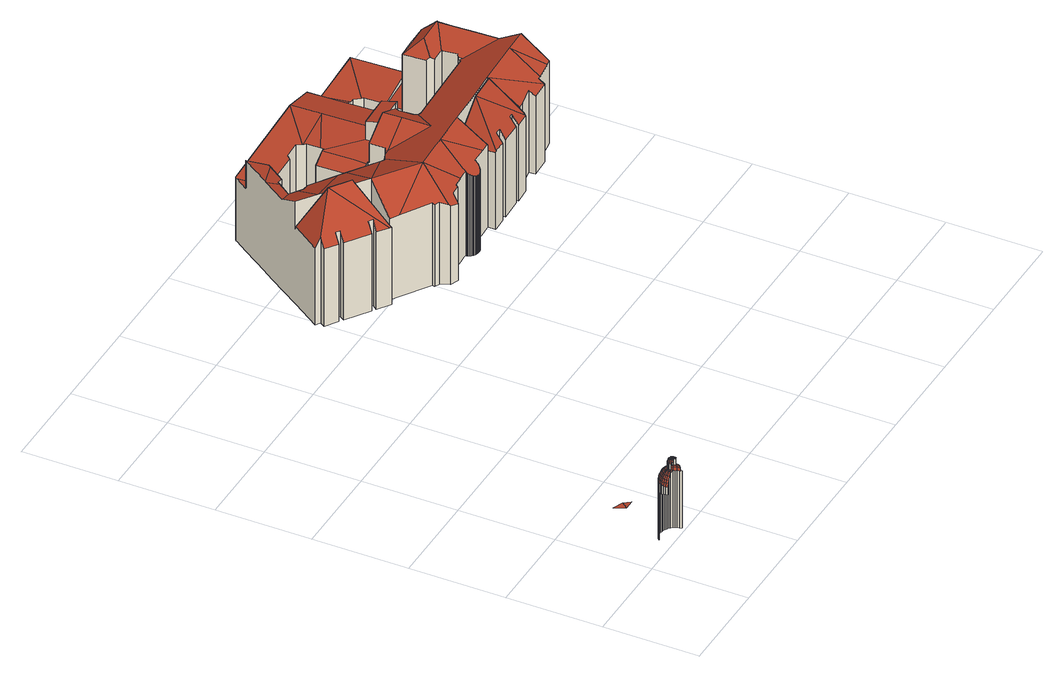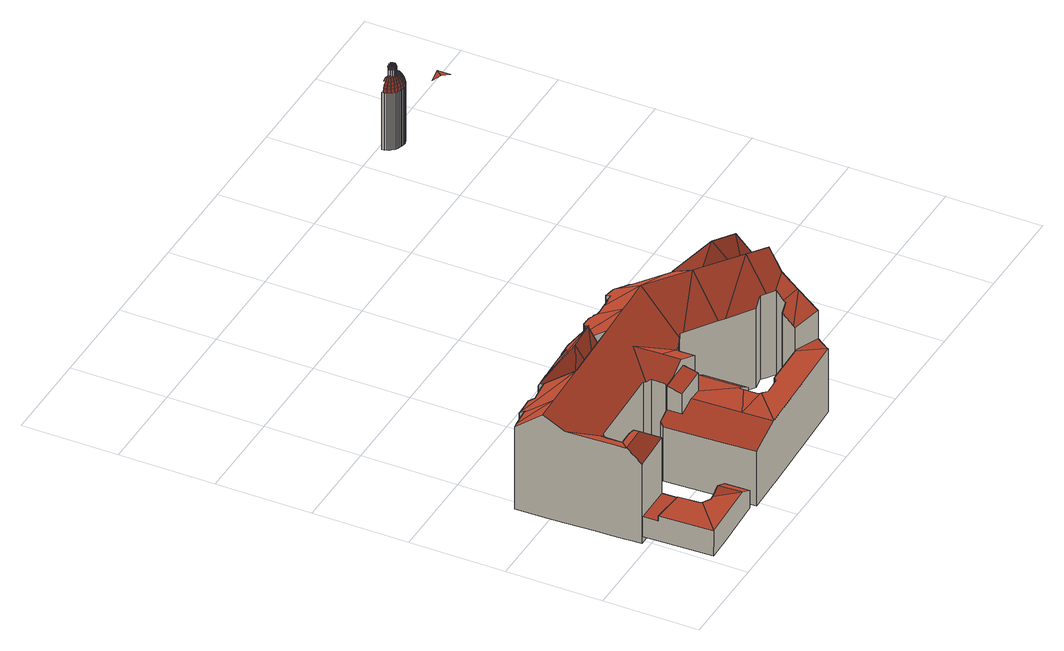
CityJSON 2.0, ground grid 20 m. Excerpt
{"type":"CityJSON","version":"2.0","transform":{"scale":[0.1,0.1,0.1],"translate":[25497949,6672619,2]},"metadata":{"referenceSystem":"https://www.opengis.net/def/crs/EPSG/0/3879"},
"CityObjects":{
"building1":{"type":"Building","attributes":{"dateOfConstruction":"1901-01-01","measuredHeight":28.7,"class":"Lämpimät varastot","function":"Kauppavarastot","usage":"Varastorakennus","roofType":"2110;2100;3500;1000;3700;3500","storeysAboveGround":3},"address":[{"Country":"Finland","Locality":"Helsinki","ThoroughfareNumber":"5","ThoroughfareName":"Katajanokanlaituri","PostCode":"00160"}],"geometry":[{"type":"MultiSurface","lod":"2","boundaries":[[[0,1,2]],[[3,1,0]],[[4,5,6,7]],[[8,9,6,5]],[[7,6,10,11]],[[9,12,10,6]],[[13,14,9,8]],[[11,10,15,16]],[[12,17,15,10]],[[14,18,12,9]],[[18,19,17,12]],[[16,15,20,21]],[[17,22,20,15]],[[23,24,14,13]],[[24,25,18,14]],[[19,26,22,17]],[[21,20,27,28]],[[25,29,19,18]],[[22,30,27,20]],[[26,31,30,22]],[[29,32,26,19]],[[33,34,24,23]],[[35,28,27,36,37]],[[34,38,25,24]],[[32,39,31,26]],[[38,40,29,25]],[[30,41,42,36,27]],[[40,43,32,29]],[[31,44,41,30]],[[37,36,42,45]],[[43,46,39,32]],[[39,47,44,31]],[[48,49,34,33]],[[50,51,48,33]],[[49,52,38,34]],[[45,42,53,54]],[[52,55,40,38]],[[55,56,43,40]],[[46,57,47,39]],[[49,48,58,59,60,52]],[[59,58,61,62,63,60]],[[41,64,65,53,42]],[[62,61,66,67,68,63]],[[44,69,64,41]],[[56,70,71,46,43]],[[60,72,73,74,70,56,55,52]],[[63,75,76,77,74,73,72,60]],[[54,53,65,78]],[[79,80,81,82,83,84,85,86,66]],[[67,66,86,85,87,88,89,90,68]],[[68,91,92,93,77,76,75,63]],[[47,94,69,44]],[[70,74,95,71]],[[71,96,57,46]],[[90,89,97,98,99,93,92,91,68]],[[84,83,100,101,102,85]],[[88,87,85,102,103,89]],[[57,104,94,47]],[[77,105,106,107,108,109,95,74]],[[103,110,111,98,97,89]],[[93,112,113,114,107,106,105,77]],[[78,65,115,116]],[[117,95,109,108,118,96]],[[99,98,119,120,114,113,112,93]],[[96,118,121,104,57]],[[101,100,122,123,102]],[[102,123,124,103]],[[125,126,127,128,122,100]],[[111,129,130,120,119,98]],[[124,131,111,110,103]],[[64,132,133,115,65]],[[69,134,132,64]],[[94,135,134,69]],[[131,136,130,129,111]],[[122,137,123]],[[123,137,124]],[[128,127,137,122]],[[137,131,124]],[[104,138,135,94]],[[139,137,127]],[[121,140,138,104]],[[108,141,142,140,121,118]],[[107,143,144,142,141,108]],[[120,145,146,147,148,114]],[[116,115,133,149]],[[114,148,147,146,144,143,107]],[[137,136,131]],[[150,137,139]],[[130,151,145,120]],[[136,152,151,130]],[[137,152,136]],[[150,153,137]],[[137,154,152]],[[152,154,155,156,151]],[[153,157,158,137]],[[159,154,137]],[[140,160,161,138]],[[158,162,137]],[[163,159,137]],[[151,156,155,164,165,166,145]],[[167,168,169,170,158,157,153]],[[162,171,137]],[[171,163,137]],[[145,166,165,172,173,146]],[[159,174,175,155,154]],[[149,133,176,177]],[[138,161,178,135]],[[146,173,172,179,180,144]],[[144,180,179,181,182,142]],[[142,182,181,183,160,140]],[[135,178,184,134]],[[170,185,162,158]],[[163,186,187,174,159]],[[134,184,188,132]],[[175,174,189,190,191,165,164,155]],[[171,192,193,186,163]],[[162,185,194,192,171]],[[132,188,195,176,133]],[[160,183,196,197,161]],[[191,190,198,199,172,165]],[[187,200,189,174]],[[201,202,203,204,185,170]],[[199,198,205,206,179,172]],[[177,176,195,207]],[[206,205,208,209,181,179]],[[200,190,189]],[[209,208,210,196,183,181]],[[194,185,204,211,212,192]],[[186,213,200,187]],[[161,197,214,178]],[[193,192,212,215,213,186]],[[216,217,218,219,220,204,203,202,201]],[[200,213,221,222,198,190]],[[210,223,197,196]],[[215,212,224,225,226,221,213]],[[211,204,220,219,227,225,224,212]],[[178,214,228,184]],[[222,221,229,230,205,198]],[[210,208,231,232]],[[207,195,233,234]],[[230,229,235,231,208,205]],[[227,219,236,237,238,225]],[[226,225,238,239,229,221]],[[184,228,240,188]],[[237,236,241,242,243,238]],[[239,238,243,244,235,229]],[[245,231,235,246]],[[232,247,223,210]],[[223,248,214,197]],[[242,241,249,250,251,243]],[[244,243,251,252,246,235]],[[240,253,233,195,188]],[[246,252,254,247,232]],[[249,255,256,250]],[[234,233,253,257]],[[251,258,254,252]],[[250,256,258,251]],[[248,259,228,214]],[[247,260,248,223]],[[257,253,261,262]],[[259,263,240,228]],[[254,264,260,247]],[[263,265,261,253,240]],[[260,266,259,248]],[[255,267,268,256]],[[258,269,264,254]],[[256,268,269,258]],[[262,261,265,270]],[[266,271,263,259]],[[264,272,266,260]],[[270,265,273,274]],[[271,275,273,265,263]],[[269,276,272,264]],[[274,273,275,277]],[[268,278,276,269]],[[272,279,271,266]],[[277,275,280,281]],[[279,282,280,275,271]],[[276,283,279,272]],[[278,284,283,276]],[[281,280,282,285]],[[285,282,286,287]],[[283,288,286,282,279]],[[284,289,290,288,283]],[[291,292,293,294,290,289]],[[287,286,288,295]],[[295,288,290,294]]],"semantics":{"surfaces":[{"type":"RoofSurface"},{"type":"WallSurface"}],"values":[0,0,1,0,1,0,0,1,0,0,0,1,0,0,0,0,1,0,0,0,0,0,1,0,0,0,0,0,0,1,0,0,0,0,0,1,0,0,0,1,0,0,0,0,0,1,0,1,0,0,0,0,1,0,0,0,0,0,0,0,0,1,1,0,0,0,0,0,0,0,0,0,0,0,0,0,0,0,0,0,0,1,0,0,1,0,0,0,0,0,0,0,0,0,0,0,0,0,0,0,0,0,0,0,0,1,0,0,0,1,0,0,0,0,0,0,0,0,0,0,0,0,0,1,0,0,1,0,0,0,0,0,0,0,0,0,0,0,1,1,0,0,0,0,0,0,1,0,0,1,1,0,0,0,1,0,0,0,0,1,0,0,0,0,0,0,0,1,0,0,1,0,0,1,0,0,1,0,0,0,1,1,0,0,1,1,1]}}]},
"building2":{"type":"Building","attributes":{"dateOfConstruction":"1898-01-01","measuredHeight":26.5,"class":"Asuinkerrostalot","function":"Muut kerrostalot","usage":"Asuinrakennus","roofType":"2100;3200;1000;2100;2100;2100","storeysAboveGround":4},"address":[{"Country":"Finland","Locality":"Helsinki","ThoroughfareNumber":"1-3","ThoroughfareName":"Kauppiaankatu","PostCode":"00160"}],"geometry":[{"type":"Solid","lod":"2","boundaries":[[[[296,297,298,299]],[[300,301,302,303,304,305,306,307]],[[308,309,310,311]],[[312,313,314,315]],[[316,317,318,319,320,321,322,323]],[[324,325,319,318]],[[326,327,328,329]],[[330,331,332]],[[333,334,335,336]],[[329,328,337,338]],[[339,340,341,342,343,344,345,346,347,348,349,350,351,352,353,354]],[[355,356,357,358]],[[359,315,314,360,361,362]],[[363,364,365,366]],[[367,368,369,370]],[[371,372,373,374]],[[375,376,337,328,327,377,378,335,334,379,332,380]],[[381,382,383,384]],[[385,386,387,388,389]],[[390,391,392,393,394]],[[395,396,397,398]],[[362,361,368,367]],[[399,400,309,308,401,402,403,404]],[[336,335,378,405]],[[406,407,408,409]],[[410,339,354,411]],[[303,302,412,413]],[[414,415,416,417,418,419,420,421,311,310]],[[422,423,424,425]],[[426,427,393,392,406,409,428,429,430,431,432,333,336,405,433,326,329,338,434,435,436,437,438,439,440,441,442,443,444,445,446,447,448,449,450,451,452,453,454,455,456,457,458,459,460,461,462,463,422,425,464,465,466,467,468,469,470,395,398,471,472,296,299,473,312,315,359,362,367,370,474,475,324,318,317,316,323,476,477,355,358,478,479,480,371,374,481,482,483,484,485,486,487,488,489,490,491,492,493,494,495,306,305,304,303,413,496,497,498,499,500,501,502,503,504,505,506,507,508,509,510,511,512,513,514,515,516,517,347,346,345,344,343,342,341,340],[518,519,520,521,522,523,524,525,526,527,528,529,530,531,532,533,534,535,536,537,538,539,540,541,542,403,402,401,308,311,421,420,419,418,543,544,545,546,547]],[[449,548,549,450]],[[450,549,550,451]],[[403,542,541,551,552,404]],[[416,415,553]],[[445,554,555,446]],[[556,557,558,559]],[[560,561,562,563,564,565,566,567,557,556,568,569,570,491,490,489,488,487,486,485,484,483,482,481]],[[571,572,408,407,391,390,573]],[[526,525,574,575,576,527]],[[467,577,578,468]],[[579,580,581,582]],[[466,583,577,467]],[[584,585,586,587,588,589,573,411,354,353,590,591,592,593,594,595,596,597,598,599,600,601,602]],[[443,603,604,444]],[[374,373,560,481]],[[605,606,348,347,517,516]],[[515,514,363,366,605,516]],[[442,441,440,439,438,607,608,609,610,611,612]],[[613,614,615,616,617,618,619,620,621,622,623,570,569,568]],[[323,322,624,476]],[[390,394,625,411,573]],[[626,627,381,384,412,302,301,300,307,628]],[[553,415,414,629]],[[444,604,554,445]],[[433,377,327,326]],[[608,607,630,380,332,631]],[[393,427,426,340,339,410,625,394]],[[631,587,609,608]],[[358,357,632,478]],[[414,310,309,400,629]],[[633,597,596,634,635,636,637,638]],[[639,640,553,629,563,562]],[[448,641,548,449]],[[598,633,638,642,643,644,645]],[[513,512,646,364,363,514]],[[389,388,647,574,525,524,523,522]],[[631,331,648,649,573,589,588,587]],[[598,645,599]],[[379,334,333,432,431,430,650,651]],[[629,400,399,565,564,563]],[[497,496,413,412,384,383,652]],[[425,424,653,464]],[[464,653,654,465]],[[540,655,551,541]],[[479,656,657,480]],[[602,601,417,416,553]],[[521,520,519,658,386,385]],[[636,652,637]],[[518,547,644,643,659,658,519]],[[581,660,382,381,627,582]],[[392,391,407,406]],[[661,558,557,567]],[[465,654,583,466]],[[580,662,637,652,383,382,660,581]],[[552,551,655,661,567,566]],[[651,650,663,649,330]],[[470,664,396,395]],[[454,665,666,455]],[[663,571,573,649]],[[667,640,639]],[[455,666,668,456]],[[596,595,501,500,499,634]],[[521,385,389,522]],[[508,507,669,670,671,509]],[[475,474,370,369,672,673,674,325,324]],[[373,675,561,560]],[[540,539,538,537,676,559,558,661,655]],[[399,404,552,566,565]],[[434,376,375,435]],[[537,536,535,534,615,614,613,676]],[[366,365,677,349,348,606,605]],[[478,632,656,479]],[[530,529,528,527,576,678,620,619,618,531]],[[646,679,680,350,349,677,365,364]],[[437,436,435,375,380,630]],[[570,623,622,621,628,307,306,495,494,493,492,491]],[[417,601,600,599,645,644,547,546,545,544,543,418]],[[332,331,631]],[[678,626,628,621,620]],[[590,681,591]],[[533,532,531,618,617,616]],[[590,353,352,351,350,680,671,670,669,682,681]],[[321,320,667,675]],[[320,319,325,674,640,667]],[[446,555,683,447]],[[409,408,572,428]],[[314,313,684,298,297,685,602,360]],[[675,639,562,561]],[[667,639,675]],[[498,497,652,636,635]],[[512,511,510,509,671,680,679,646]],[[369,368,361,360,602,672]],[[457,686,687,458]],[[458,687,688,459]],[[480,657,372,371]],[[456,668,686,457]],[[476,624,689,477]],[[437,630,607,438]],[[664,690,578,577,583,654,653,424,423,691,692,693,694,688,687,686,668,666,665,695,696,550,549,548,641,683,555,554,604,603,612,611,585,396]],[[657,656,632,357,356,689,624,322,321,675,373,372]],[[498,635,634,499]],[[685,697,397,396,585,584,602]],[[387,386,658,659,579,582,647,388]],[[442,612,603,443]],[[674,673,553,640]],[[451,550,696,452]],[[452,696,695,453]],[[463,691,423,422]],[[462,692,691,463]],[[460,694,693,461]],[[430,429,428,572,571,663,650]],[[379,651,330,332]],[[672,602,553,673]],[[559,676,613,568,556]],[[625,410,411]],[[597,633,598]],[[473,684,313,312]],[[447,683,641,448]],[[461,693,692,462]],[[582,627,626,575,574,647]],[[330,649,648,331]],[[405,378,377,433]],[[338,337,376,434]],[[576,575,626,678]],[[453,695,665,454]],[[459,688,694,460]],[[643,642,638,637,662,580,579,659]],[[592,591,681,682,669,507,506,505,504]],[[595,594,593,592,504,503,502,501]],[[299,298,684,473]],[[533,616,615,534]],[[611,610,609,587,586,585]],[[468,578,690,469]],[[469,690,664,470]],[[296,472,471,398,397,697,685,297]],[[477,689,356,355]]]],"semantics":{"surfaces":[{"type":"WallSurface"},{"type":"RoofSurface"},{"type":"GroundSurface"}],"values":[[0,0,0,0,0,0,0,1,0,0,0,0,0,1,0,0,1,0,1,0,0,0,0,0,0,1,0,0,0,2,0,0,0,1,0,0,0,1,0,0,0,0,1,0,0,0,0,0,1,0,1,1,1,0,0,1,0,0,0,1,1,0,0,1,0,0,0,1,0,1,0,0,0,0,0,1,0,0,0,0,0,1,0,1,1,1,0,0,0,1,0,0,0,0,0,1,0,1,0,0,1,0,0,1,0,0,0,1,1,0,0,1,1,1,0,0,1,1,1,0,0,1,0,0,0,0,0,0,1,1,0,1,1,0,0,0,0,0,0,0,0,1,1,1,1,1,0,0,0,1,1,0,0,1,0,0,0,0,0,0,0,1,0,0,0,0]]}}]},
"building3":{"type":"Building","attributes":{"dateOfConstruction":"1929-01-01","measuredHeight":5.7,"class":"Paritalot","function":"Kahden asunnon talot","usage":"Talousrakennus","roofType":"2100;2100;2100","storeysAboveGround":2},"address":[{"Country":"Finland","Locality":"Helsinki","ThoroughfareNumber":"5","ThoroughfareName":"Kruunuvuorenkatu","PostCode":"00160"}],"geometry":[{"type":"Solid","lod":"2","boundaries":[[[[698,699,700,701,702,703]],[[698,703,704,705,706]],[[707,699,698,706,708]],[[709,707,708,710,711,712]],[[709,712,713,714]],[[705,715,710,708,706]],[[711,710,715]],[[704,716,717,718,719,705]],[[716,704,703,702]],[[701,717,716,702]],[[712,711,715,713]],[[699,707,709,714,720,719,718,700]],[[705,719,720,714,713,715]],[[718,717,701,700]]]],"semantics":{"surfaces":[{"type":"WallSurface"},{"type":"RoofSurface"},{"type":"GroundSurface"}],"values":[[0,1,0,0,0,1,1,0,0,1,1,2,0,0]]}}]}
},
"vertices":[
[12,57,117],[22,71,117],[6,82,112],[38,60,112],[82,8,117],[82,8,134],[82,12,134],[82,12,116],[83,8,142],[83,12,142],[82,16,134],[82,16,116],[83,16,142],[85,8,148],[85,12,148],[83,21,134],[83,21,114],[83,20,142],[85,16,148],[86,20,148],[84,24,134],[84,24,114],[85,24,142],[90,9,154],[90,12,154],[90,15,154],[87,22,148],[87,28,134],[87,28,112],[90,18,154],[87,27,142],[90,26,148],[91,21,154],[96,10,159],[96,12,159],[87,28,3],[89,30,133],[89,30,3],[96,14,159],[93,23,154],[96,17,159],[92,31,142],[91,32,134],[97,18,159],[94,29,148],[91,32,3],[98,20,159],[97,26,154],[100,11,161],[100,12,161],[96,8,159],[101,9,161],[100,14,161],[94,34,133],[94,34,3],[100,15,161],[101,16,161],[100,22,159],[100,11,174],[100,12,174],[100,14,174],[101,11,176],[101,12,176],[100,14,176],[97,34,142],[97,35,134],[102,11,178],[101,12,178],[101,14,178],[98,32,148],[101,17,160],[102,18,160],[100,15,174],[101,16,174],[101,17,174],[101,15,176],[101,16,176],[101,17,176],[97,35,3],[102,10,178],[102,8,178],[103,8,178],[103,8,179],[104,9,180],[103,10,180],[103,11,180],[102,11,179],[103,12,180],[103,13,180],[103,14,180],[102,14,179],[102,15,178],[102,16,178],[102,17,178],[100,28,154],[102,18,174],[103,19,160],[103,15,180],[104,16,180],[103,16,180],[105,10,181],[105,11,181],[105,12,181],[105,13,181],[103,24,159],[102,18,176],[103,19,176],[104,20,176],[104,20,174],[103,19,174],[105,14,181],[105,15,181],[103,17,178],[104,18,178],[105,19,178],[100,36,133],[100,36,3],[103,19,164],[104,20,160],[105,17,180],[106,18,180],[105,20,160],[107,11,182],[107,12,182],[107,13,182],[106,9,181],[107,8,181],[108,10,182],[108,11,182],[106,16,181],[107,16,181],[107,14,182],[103,36,142],[103,37,134],[104,33,148],[105,30,154],[108,14,182],[109,12,183],[106,25,159],[109,10,182],[107,21,160],[105,20,174],[107,21,174],[105,20,176],[107,21,176],[108,19,180],[108,20,178],[107,20,178],[106,19,178],[103,37,3],[110,10,182],[108,17,181],[109,15,182],[111,10,182],[110,15,182],[110,17,181],[109,17,181],[111,11,182],[112,11,182],[111,15,182],[109,22,160],[109,25,159],[112,12,182],[111,14,182],[110,18,181],[110,19,180],[109,19,180],[112,8,181],[112,9,181],[113,9,181],[114,10,181],[112,13,182],[111,21,178],[109,20,178],[112,17,181],[111,17,181],[106,37,133],[106,37,3],[109,30,154],[111,22,176],[109,21,176],[111,22,174],[109,22,174],[111,22,160],[109,34,148],[114,11,181],[113,15,181],[113,16,181],[109,36,142],[113,18,181],[113,18,180],[111,19,180],[114,13,181],[114,14,181],[114,12,181],[109,37,134],[112,22,160],[112,24,159],[114,20,178],[111,20,178],[114,17,180],[115,8,180],[116,9,180],[116,10,180],[116,11,180],[114,21,176],[112,21,176],[109,37,3],[114,21,174],[112,22,174],[114,21,160],[116,12,180],[116,14,180],[115,16,180],[113,29,154],[115,15,180],[116,8,179],[117,8,178],[117,9,178],[118,10,178],[117,11,179],[116,17,178],[116,18,178],[116,23,159],[116,14,179],[117,14,178],[117,16,178],[118,12,178],[114,32,148],[117,18,176],[116,19,176],[117,19,174],[117,19,160],[112,36,133],[112,36,3],[117,18,174],[119,10,176],[119,12,176],[118,14,176],[117,16,176],[115,35,142],[119,10,174],[119,12,174],[118,14,174],[118,16,174],[117,18,158],[117,18,160],[119,21,159],[118,27,154],[119,10,161],[119,12,161],[118,14,161],[118,16,160],[115,35,134],[121,18,159],[124,8,159],[124,11,159],[115,35,3],[123,15,159],[120,30,148],[122,24,154],[119,34,133],[119,34,3],[121,32,142],[126,20,154],[122,33,134],[125,27,148],[130,7,154],[130,11,154],[129,16,154],[122,33,3],[127,28,142],[130,22,148],[125,31,133],[125,31,3],[128,29,134],[133,17,148],[128,29,3],[134,10,148],[132,23,142],[130,26,133],[130,26,3],[133,24,134],[136,17,142],[137,10,142],[133,24,3],[135,21,133],[135,21,3],[136,17,134],[138,10,134],[138,12,134],[139,7,134],[139,7,3],[138,10,3],[138,12,3],[136,17,3],
[633,724,32],[633,724,223],[632,720,220],[632,720,32],[848,1075,156],[853,972,156],[854,950,156],[854,950,32],[853,972,32],[848,1075,32],[845,1139,32],[845,1139,157],[493,968,32],[493,968,224],[519,973,214],[519,973,32],[601,703,32],[601,703,207],[584,710,212],[584,710,32],[477,781,32],[479,780,32],[480,779,32],[480,779,208],[479,780,209],[477,781,208],[453,798,209],[453,798,32],[487,791,32],[487,791,209],[862,716,32],[862,716,207],[816,714,208],[816,714,32],[868,775,295],[823,792,203],[808,772,295],[903,717,32],[903,717,205],[870,715,205],[870,715,32],[816,727,228],[816,727,32],[1055,745,221],[1055,745,32],[1053,802,32],[1051,846,32],[1048,909,32],[1047,940,32],[1046,971,32],[1046,972,32],[1044,1003,32],[1044,1003,214],[1046,972,242],[1046,971,241],[1047,940,241],[1048,909,241],[1051,846,241],[1053,802,266],[445,803,32],[445,803,209],[396,836,209],[396,836,32],[583,713,32],[583,713,214],[574,729,220],[574,729,32],[959,951,216],[965,945,221],[989,970,242],[957,998,216],[565,734,32],[565,734,219],[565,739,221],[565,739,32],[363,859,32],[363,859,209],[370,870,228],[370,870,32],[803,714,209],[803,727,228],[862,729,226],[870,729,226],[903,718,206],[775,713,211],[815,970,167],[815,970,213],[816,938,221],[816,938,167],[665,937,146],[689,937,163],[689,965,163],[687,1028,163],[662,1028,146],[1000,727,210],[1000,727,209],[1000,727,32],[1000,739,32],[1000,739,219],[676,724,32],[676,724,222],[676,726,224],[676,726,32],[468,986,224],[484,975,224],[484,975,32],[468,986,32],[467,987,32],[467,987,225],[870,729,32],[959,725,32],[959,725,210],[958,738,220],[958,738,32],[1045,743,220],[1003,800,266],[845,940,159],[845,940,32],[574,936,214],[586,928,214],[646,887,214],[653,882,214],[653,882,32],[646,887,32],[586,928,32],[574,936,32],[686,711,32],[686,711,213],[684,712,213],[684,712,32],[1045,743,32],[1005,739,32],[920,732,32],[906,731,32],[903,731,32],[903,721,32],[903,718,32],[862,729,32],[803,727,32],[803,714,32],[775,713,32],[773,713,32],[773,729,32],[771,729,32],[768,729,32],[751,728,32],[717,727,32],[717,725,32],[716,723,32],[716,722,32],[715,720,32],[714,718,32],[713,717,32],[712,715,32],[710,714,32],[709,713,32],[707,712,32],[706,711,32],[704,710,32],[702,709,32],[701,709,32],[699,709,32],[697,709,32],[695,709,32],[693,709,32],[691,709,32],[689,710,32],[688,710,32],[683,713,32],[682,715,32],[680,716,32],[679,717,32],[678,719,32],[677,721,32],[677,722,32],[669,726,32],[654,725,32],[612,719,32],[508,777,32],[490,789,32],[461,808,32],[452,814,32],[404,847,32],[395,853,32],[388,842,32],[359,876,32],[401,938,32],[402,939,32],[425,974,32],[428,979,32],[462,1029,32],[465,1033,32],[505,1093,32],[525,1122,32],[525,1123,32],[527,1125,32],[657,1131,32],[684,1132,32],[769,1136,32],[770,1136,32],[816,938,32],[810,938,32],[802,929,32],[803,899,32],[811,892,32],[815,889,32],[818,889,32],[861,891,32],[991,896,32],[998,903,32],[1002,907,32],[1003,908,32],[1001,938,32],[1001,940,32],[999,940,32],[997,940,32],[971,939,32],[965,945,32],[959,951,32],[957,998,32],[957,999,32],[994,1001,32],[693,934,32],[693,937,32],[689,937,32],[665,937,32],[662,1028,32],[687,1028,32],[689,1028,32],[693,1028,32],[693,1034,32],[692,1063,32],[687,1068,32],[687,1069,32],[685,1070,32],[679,1078,32],[659,1077,32],[642,1076,32],[636,1069,32],[551,1066,32],[544,1066,32],[542,1066,32],[542,1065,32],[538,1060,32],[512,1023,32],[490,1019,32],[486,1013,32],[661,886,32],[664,887,32],[678,893,32],[690,899,32],[694,901,32],[712,715,214],[710,714,214],[709,713,213],[490,1019,224],[486,1013,224],[529,846,266],[716,722,219],[715,720,218],[505,1093,176],[505,1093,240],[542,1065,215],[542,1065,164],[359,876,208],[401,938,208],[402,939,203],[402,939,266],[425,974,243],[428,979,240],[462,1029,240],[465,1033,240],[525,1122,176],[525,1123,176],[527,1125,177],[906,731,217],[920,732,217],[903,796,266],[693,1028,164],[693,1034,164],[692,1063,164],[679,717,217],[678,719,219],[745,936,172],[745,936,221],[744,967,213],[744,967,172],[680,716,216],[667,786,266],[694,787,266],[758,790,266],[769,790,266],[823,792,266],[865,794,266],[999,895,213],[998,903,208],[991,896,212],[861,891,212],[818,889,212],[815,889,212],[811,892,210],[756,838,239],[691,894,206],[678,893,206],[664,887,209],[661,886,210],[615,783,266],[717,725,221],[716,723,220],[957,999,215],[994,1001,215],[773,729,207],[771,729,203],[771,729,222],[768,729,222],[751,728,222],[717,727,223],[544,1066,164],[551,1066,164],[636,1069,164],[642,1076,165],[659,1077,165],[679,1078,165],[685,1070,164],[687,1069,163],[769,1136,177],[684,1132,177],[657,1131,177],[461,808,229],[1005,739,219],[773,1072,177],[777,969,177],[770,1136,177],[440,911,266],[773,713,207],[769,790,203],[404,847,228],[754,897,239],[803,899,214],[802,929,213],[810,938,209],[787,937,221],[753,936,239],[440,911,203],[529,846,203],[713,717,215],[745,936,235],[693,934,208],[694,901,208],[690,899,206],[971,939,215],[689,1028,164],[865,794,203],[903,796,203],[903,731,210],[903,721,211],[810,938,221],[683,713,214],[682,715,215],[512,1023,215],[395,853,228],[388,842,209],[693,937,164],[693,934,164],[777,969,213],[538,1060,215],[753,936,221],[906,731,203],[677,722,221],[704,710,211],[702,709,211],[471,856,297],[701,709,210],[1003,908,216],[1001,938,215],[1001,940,215],[508,777,219],[490,789,218],[490,789,203],[430,885,297],[542,1066,164],[995,970,242],[687,1068,163],[997,940,215],[999,940,214],[998,903,213],[1002,907,215],[714,718,216],[612,719,219],[654,725,224],[699,709,210],[697,709,210],[695,709,210],[452,814,229],[677,721,220],[688,710,212],[689,710,211],[691,709,211],[693,709,211],[706,711,212],[707,712,212],[669,726,224],
[954,1077,92],[954,1077,48],[957,999,48],[957,999,89],[956,1032,89],[956,1032,91],[1043,1035,105],[1038,1147,105],[951,1080,91],[938,1091,48],[938,1091,94],[878,1089,48],[930,1091,94],[908,1090,105],[878,1089,89],[876,1140,89],[876,1140,48],[906,1141,105],[1043,1035,94],[1044,1003,94],[1044,1003,48],[1038,1147,48],[983,1145,48]
]}
